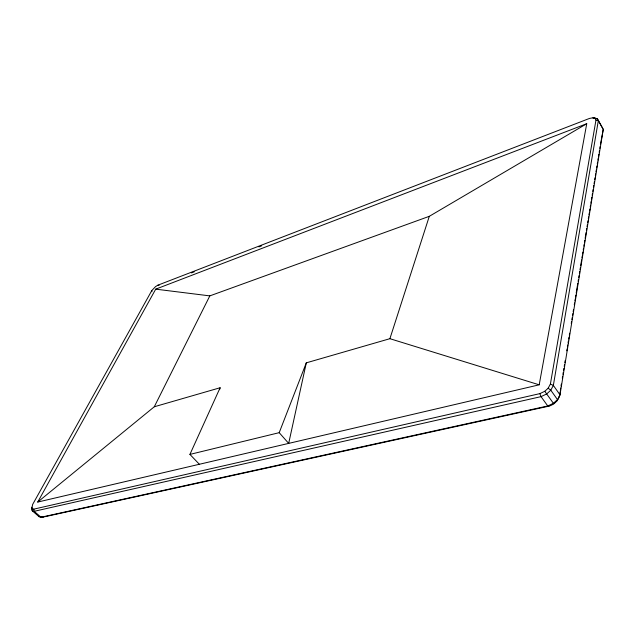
<?xml version="1.0" encoding="UTF-8"?>
<svg xmlns="http://www.w3.org/2000/svg" width="635" height="635" viewBox="0 0 635 635"><rect width="100%" height="100%" fill="white"/><g stroke="black" fill="none" stroke-linecap="round" stroke-linejoin="round"><path stroke-width="0.95" d="M559.268 396.78L559.991 394.819L603.25 129.365L597.329 118.721L593.011 117.761L589.447 118.443L157.932 285.163L155.543 286.599L151.797 290.568L32.607 504.523L31.774 508.976L32.242 510.786L39.084 516.692L43.148 517.081L548.981 406.154C555.331 404.312 560.07 398.589 560.07 391.89M560.387 389.93L560.705 387.977M561.022 386.024L561.348 384.064M562.3 378.198L562.618 376.245M562.943 374.285L563.261 372.332M563.578 370.372L563.896 368.419M564.221 366.458L564.539 364.506M564.856 362.553L565.174 360.593M566.777 350.814L567.095 348.861M567.412 346.901L567.73 344.948M568.055 342.987L568.373 341.035M568.69 339.082L569.008 337.122M569.325 335.169L569.651 333.208M571.246 323.429L571.563 321.477M571.881 319.516L572.206 317.563M572.524 315.611L572.841 313.65M573.159 311.698L573.484 309.737M574.278 304.848L574.596 302.895M574.921 300.942L575.239 298.982M575.556 297.029L575.874 295.069M576.199 293.116L577.794 283.337M578.112 281.376L578.429 279.424M578.755 277.471L579.072 275.511M579.39 273.558L579.707 271.597M580.025 269.645L580.35 267.684M580.668 265.732L581.628 259.866M581.946 257.905L582.263 255.953M582.581 254L582.906 252.039M583.224 250.087L583.541 248.126M583.859 246.174L584.184 244.213M584.502 242.26L584.819 240.308M585.137 238.347L586.097 232.481M586.415 230.529L586.732 228.568M587.058 226.616L587.375 224.655M587.692 222.702L588.01 220.742M588.335 218.789L588.653 216.837M588.97 214.876L589.288 212.923M589.613 210.963L589.931 209.01M590.248 207.058L590.566 205.097M590.891 203.144L591.209 201.184M591.526 199.231L591.844 197.271M592.169 195.318L592.487 193.365M592.804 191.405L593.122 189.452M593.447 187.492L593.765 185.539M594.082 183.586L594.4 181.626M594.717 179.673L595.043 177.713M595.36 175.76L595.678 173.807M595.995 171.847L596.321 169.894M596.638 167.934L596.956 165.981M597.273 164.02L597.598 162.068M597.916 160.115L598.233 158.155M598.551 156.202L598.876 154.241M599.194 152.289L599.511 150.336M599.829 148.376L600.154 146.423M600.472 144.463L603.25 129.365L597.329 118.721L593.011 117.761M31.75 507.198L32.131 508.691L33.806 509.143L539.877 393.621L544.782 391.287L548.172 388.191L550.394 384.048L595.971 120.063L595.114 118.277M539.194 384.818L586.732 123.722L155.718 289.155L37.727 502.063L539.194 384.818L389.898 338.693L306.3 362.847L279.209 432.673L189.921 454.406L199.358 464.272M306.3 362.847L288.679 443.389L279.209 432.673M219.591 389.66L220.115 387.747L154.281 406.773L37.727 502.063M557.109 400.868L559.991 394.819L553.347 385.421L550.394 384.048M389.898 338.693L429.3 216.321L586.732 123.722M189.921 454.406L220.115 387.747M154.281 406.773L209.82 295.886L429.3 216.321M191.445 272.891L194.215 271.828M258.905 246.864L261.683 245.801M593.13 118.404L594.773 118.094M39.084 516.692L43.148 517.081M155.718 289.155L209.82 295.886M548.981 406.154L547.759 405.971L41.021 517.239L34.163 511.318L32.242 510.786L32.131 508.691M157.932 285.163L159.099 285.377M595.971 120.063L598.313 120.769L553.347 385.421L550.799 390.207L546.679 393.954L541.028 396.637L34.163 511.318L33.806 509.143M548.172 388.191L550.799 390.207L557.474 399.59L553.387 403.32L547.759 405.971L541.028 396.637L539.877 393.621M553.807 403.884L544.782 391.287M151.797 290.568L151.932 291.703"/></g></svg>
